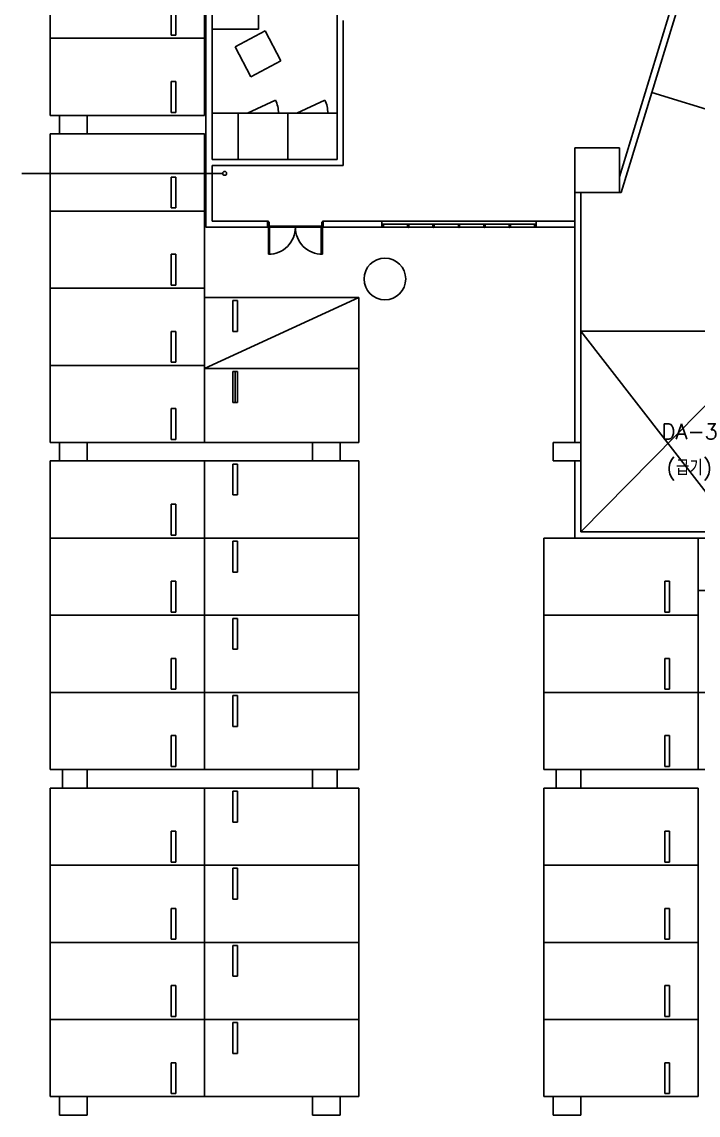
# Model space of a CAD drawing. Header units: millimetres. Extents: x -7614 to 421357, y 87385 to 341757.
# Drawn here: x 146406 to 168320, y 181027 to 216459 of the extents above; entities that cross this region are included whole.
import ezdxf
from ezdxf.enums import TextEntityAlignment as Align

# ---------------------------------------------------------------- set-up
doc = ezdxf.new("R2010")
doc.units = ezdxf.units.MM
doc.header["$LTSCALE"] = 600
doc.header["$MEASUREMENT"] = 0
doc.layers.add('e-plan', color=9, linetype='CONTINUOUS')
doc.layers.add('e-room-box', color=7, linetype='CONTINUOUS')
doc.styles.add('kiahn', font='romans.shx', dxfattribs={"bigfont": 'cadhs.shx'})

msp = doc.modelspace()

# ---------------------------------------------------------------- linework, layer by layer
at = {"layer": 'e-plan'}
for p, q in [((152370, 230193), (152370, 209802)), ((152570, 230054), (152570, 212002)), ((168116, 219106), (165770, 211433)), ((168307, 219048), (165825, 210927)), ((147320, 215927), (147320, 218427)), ((152320, 218427), (152320, 215927)), ((152570, 217827), (152570, 216227)), ((154070, 216227), (154070, 217827)), ((151245, 216027), (151245, 217027)), ((151395, 217027), (151395, 216027)), ((156620, 216702), (156620, 212002)), ((156820, 216502), (156820, 211802)), ((152570, 216227), (154070, 216227)), ((152320, 215927), (147320, 215927)), ((147320, 213427), (147320, 215927)), ((147320, 215927), (152320, 215927)), ((151395, 216027), (151245, 216027)), ((152320, 215927), (152320, 213427)), ((151245, 213527), (151245, 214527)), ((151245, 214527), (151395, 214527)), ((151395, 214527), (151395, 213527)), ((166816, 214171), (172007, 212584)), ((154627, 213924), (153720, 213502)), ((156227, 213924), (155320, 213502)), ((152320, 213427), (147320, 213427)), ((151395, 213527), (151245, 213527)), ((153420, 213502), (152570, 213502)), ((155020, 213502), (153420, 213502)), ((153420, 213502), (153420, 212002)), ((156620, 213502), (155020, 213502)), ((155020, 213502), (155020, 212002)), ((155020, 212002), (155020, 213502)), ((156620, 212002), (156620, 213502)), ((147320, 210327), (147320, 212827)), ((147320, 212827), (152320, 212827)), ((152320, 212827), (152320, 210327)), ((156620, 212002), (152570, 212002)), ((153420, 212002), (155020, 212002)), ((155020, 212002), (156620, 212002)), ((152570, 211802), (152570, 210002)), ((156820, 211802), (152570, 211802)), ((151245, 210427), (151245, 211427)), ((151245, 211427), (151395, 211427)), ((151395, 211427), (151395, 210427)), ((164320, 210927), (164320, 202827)), ((164520, 210927), (164520, 199927)), ((165770, 210927), (165825, 210927)), ((147320, 207827), (147320, 210327)), ((147320, 210327), (152320, 210327)), ((152320, 210327), (147320, 210327)), ((151395, 210427), (151245, 210427)), ((152320, 210327), (152320, 207827)), ((154370, 209802), (152370, 209802)), ((154370, 210002), (152570, 210002)), ((154370, 209802), (154370, 210002)), ((154370, 210002), (154395, 210002)), ((154370, 209802), (154370, 210002)), ((154395, 209802), (154370, 209802)), ((154395, 210002), (154395, 209962)), ((154395, 209962), (154415, 209962)), ((154415, 209842), (154395, 209842)), ((154395, 209842), (154395, 209802)), ((154395, 209802), (156145, 209802)), ((154395, 208927), (154395, 209802)), ((154395, 209802), (154435, 209802)), ((154415, 209962), (154415, 209842)), ((156125, 209842), (154415, 209842)), ((154435, 209802), (154435, 208927)), ((156145, 209802), (156105, 209802)), ((156105, 209802), (156105, 208927)), ((156145, 209962), (156125, 209962)), ((156125, 209962), (156125, 209842)), ((156125, 209842), (156145, 209842)), ((156170, 210002), (156145, 210002)), ((156145, 210002), (156145, 209962)), ((156145, 209842), (156145, 209802)), ((156145, 208927), (156145, 209802)), ((156145, 209802), (156170, 209802)), ((158070, 210002), (156170, 210002)), ((156170, 209802), (156170, 210002)), ((156170, 209802), (156170, 210002)), ((158070, 209802), (156170, 209802)), ((158070, 210002), (158070, 209802)), ((158070, 210002), (163070, 210002)), ((158120, 209902), (158080, 209902)), ((158080, 209902), (158080, 209802)), ((158080, 209802), (158120, 209802)), ((158100, 209902), (163040, 209902)), ((158100, 209802), (163040, 209802)), ((158120, 209802), (158120, 209902)), ((158944, 209902), (158904, 209902)), ((158904, 209902), (158904, 209802)), ((158904, 209802), (158944, 209802)), ((158944, 209802), (158944, 209902)), ((159767, 209902), (159727, 209902)), ((159727, 209902), (159727, 209802)), ((159727, 209802), (159767, 209802)), ((159767, 209802), (159767, 209902)), ((160590, 209902), (160550, 209902)), ((160550, 209902), (160550, 209802)), ((160550, 209802), (160590, 209802)), ((160590, 209802), (160590, 209902)), ((161414, 209902), (161374, 209902)), ((161374, 209902), (161374, 209802)), ((161374, 209802), (161414, 209802)), ((161414, 209802), (161414, 209902)), ((162237, 209902), (162197, 209902)), ((162197, 209902), (162197, 209802)), ((162197, 209802), (162237, 209802)), ((162237, 209802), (162237, 209902)), ((163060, 209902), (163020, 209902)), ((163020, 209902), (163020, 209802)), ((163020, 209802), (163060, 209802)), ((163060, 209802), (163060, 209902)), ((164320, 210002), (163070, 210002)), ((163070, 210002), (163070, 209802)), ((163070, 210002), (163070, 209802)), ((164320, 209802), (163070, 209802)), ((151245, 207927), (151245, 208927)), ((151245, 208927), (151395, 208927)), ((151395, 208927), (151395, 207927)), ((154435, 208927), (154395, 208927)), ((156105, 208927), (156145, 208927)), ((147320, 205327), (147320, 207827)), ((147320, 207827), (152320, 207827)), ((152320, 207827), (147320, 207827)), ((151395, 207927), (151245, 207927)), ((152320, 207827), (152320, 205327)), ((157320, 207527), (152320, 205227)), ((152320, 205227), (152320, 207527)), ((152320, 207527), (157320, 207527)), ((153245, 207427), (153395, 207427)), ((153245, 206427), (153245, 207427)), ((153395, 207427), (153395, 206427)), ((157320, 207527), (157320, 205227)), ((151245, 205427), (151245, 206427)), ((151245, 206427), (151395, 206427)), ((151395, 206427), (151395, 205427)), ((153395, 206427), (153245, 206427)), ((169570, 199927), (164520, 206438)), ((164520, 199927), (170920, 206438)), ((164520, 206438), (170920, 206438)), ((152320, 205327), (147320, 205327)), ((147320, 202827), (147320, 205327)), ((147320, 205327), (152320, 205327)), ((151395, 205427), (151245, 205427)), ((152320, 205327), (152320, 202827)), ((152320, 202827), (152320, 205227)), ((152320, 205227), (157320, 205227)), ((157320, 205227), (152320, 205227)), ((157320, 205227), (157320, 202827)), ((153245, 205127), (153395, 205127)), ((153245, 204127), (153245, 205127)), ((153320, 204127), (153320, 205127)), ((153395, 205127), (153395, 204127)), ((153395, 204127), (153245, 204127)), ((151245, 202927), (151245, 203927)), ((151245, 203927), (151395, 203927)), ((151395, 203927), (151395, 202927)), ((152320, 202827), (147320, 202827)), ((151395, 202927), (151245, 202927)), ((157320, 202827), (152320, 202827)), ((147320, 199727), (147320, 202227)), ((147320, 202227), (152320, 202227)), ((152320, 202227), (152320, 199727)), ((152320, 199727), (152320, 202227)), ((152320, 202227), (157320, 202227)), ((153245, 202127), (153395, 202127)), ((153245, 201127), (153245, 202127)), ((153395, 202127), (153395, 201127)), ((157320, 202227), (157320, 199727)), ((164320, 202227), (164320, 199727)), ((153395, 201127), (153245, 201127)), ((151245, 199827), (151245, 200827)), ((151245, 200827), (151395, 200827)), ((151395, 200827), (151395, 199827)), ((169570, 199927), (164520, 199927)), ((147320, 197227), (147320, 199727)), ((147320, 199727), (152320, 199727)), ((152320, 199727), (147320, 199727)), ((151395, 199827), (151245, 199827)), ((152320, 199727), (152320, 197227)), ((157320, 199727), (152320, 199727)), ((152320, 197227), (152320, 199727)), ((152320, 199727), (157320, 199727)), ((153245, 199627), (153395, 199627)), ((153245, 198627), (153245, 199627)), ((153395, 199627), (153395, 198627)), ((157320, 199727), (157320, 197227)), ((163320, 197227), (163320, 199727)), ((163320, 199727), (168320, 199727)), ((169870, 199727), (164320, 199727)), ((168320, 199727), (168320, 197227)), ((153395, 198627), (153245, 198627)), ((151245, 197327), (151245, 198327)), ((151245, 198327), (151395, 198327)), ((151395, 198327), (151395, 197327)), ((167245, 197327), (167245, 198327)), ((167245, 198327), (167395, 198327)), ((167395, 198327), (167395, 197327)), ((168320, 198027), (173320, 198027)), ((168320, 194727), (168320, 198027)), ((147320, 194727), (147320, 197227)), ((147320, 197227), (152320, 197227)), ((152320, 197227), (147320, 197227)), ((151395, 197327), (151245, 197327)), ((152320, 197227), (152320, 194727)), ((157320, 197227), (152320, 197227)), ((152320, 194727), (152320, 197227)), ((152320, 197227), (157320, 197227)), ((153245, 197127), (153395, 197127)), ((153245, 196127), (153245, 197127)), ((153395, 197127), (153395, 196127)), ((157320, 197227), (157320, 194727)), ((163320, 194727), (163320, 197227)), ((163320, 197227), (168320, 197227)), ((168320, 197227), (163320, 197227)), ((167395, 197327), (167245, 197327)), ((168320, 197227), (168320, 194727)), ((153395, 196127), (153245, 196127)), ((151245, 194827), (151245, 195827)), ((151245, 195827), (151395, 195827)), ((151395, 195827), (151395, 194827)), ((167245, 194827), (167245, 195827)), ((167245, 195827), (167395, 195827)), ((167395, 195827), (167395, 194827)), ((152320, 194727), (147320, 194727)), ((147320, 192227), (147320, 194727)), ((147320, 194727), (152320, 194727)), ((151395, 194827), (151245, 194827)), ((152320, 194727), (152320, 192227)), ((157320, 194727), (152320, 194727)), ((152320, 192227), (152320, 194727)), ((152320, 194727), (157320, 194727)), ((153245, 194627), (153395, 194627)), ((153245, 193627), (153245, 194627)), ((153395, 194627), (153395, 193627)), ((157320, 194727), (157320, 192227)), ((168320, 194727), (163320, 194727)), ((163320, 192227), (163320, 194727)), ((163320, 194727), (168320, 194727)), ((167395, 194827), (167245, 194827)), ((168320, 194727), (168320, 192227)), ((173320, 194727), (168320, 194727)), ((168320, 192227), (168320, 194727)), ((168320, 194727), (173320, 194727)), ((153395, 193627), (153245, 193627)), ((151245, 192327), (151245, 193327)), ((151245, 193327), (151395, 193327)), ((151395, 193327), (151395, 192327)), ((167245, 192327), (167245, 193327)), ((167245, 193327), (167395, 193327)), ((167395, 193327), (167395, 192327)), ((152320, 192227), (147320, 192227)), ((151395, 192327), (151245, 192327)), ((157320, 192227), (152320, 192227)), ((168320, 192227), (163320, 192227)), ((167395, 192327), (167245, 192327)), ((173320, 192227), (168320, 192227)), ((147320, 189127), (147320, 191627)), ((147320, 191627), (152320, 191627)), ((152320, 191627), (152320, 189127)), ((152320, 189127), (152320, 191627)), ((152320, 191627), (157320, 191627)), ((153245, 191527), (153395, 191527)), ((153245, 190527), (153245, 191527)), ((153395, 191527), (153395, 190527)), ((157320, 191627), (157320, 189127)), ((163320, 189127), (163320, 191627)), ((163320, 191627), (168320, 191627)), ((168320, 191627), (168320, 189127)), ((153395, 190527), (153245, 190527)), ((151245, 189227), (151245, 190227)), ((151245, 190227), (151395, 190227)), ((151395, 190227), (151395, 189227)), ((167245, 189227), (167245, 190227)), ((167245, 190227), (167395, 190227)), ((167395, 190227), (167395, 189227)), ((151395, 189227), (151245, 189227)), ((167395, 189227), (167245, 189227)), ((147320, 186627), (147320, 189127)), ((147320, 189127), (152320, 189127)), ((152320, 189127), (147320, 189127)), ((152320, 189127), (152320, 186627)), ((157320, 189127), (152320, 189127)), ((152320, 186627), (152320, 189127)), ((152320, 189127), (157320, 189127)), ((153245, 189027), (153395, 189027)), ((153245, 188027), (153245, 189027)), ((153395, 189027), (153395, 188027)), ((157320, 189127), (157320, 186627)), ((163320, 186627), (163320, 189127)), ((163320, 189127), (168320, 189127)), ((168320, 189127), (163320, 189127)), ((168320, 189127), (168320, 186627)), ((153395, 188027), (153245, 188027)), ((151245, 186727), (151245, 187727)), ((151245, 187727), (151395, 187727)), ((151395, 187727), (151395, 186727)), ((167245, 186727), (167245, 187727)), ((167245, 187727), (167395, 187727)), ((167395, 187727), (167395, 186727)), ((147320, 184127), (147320, 186627)), ((147320, 186627), (152320, 186627)), ((152320, 186627), (147320, 186627)), ((151395, 186727), (151245, 186727)), ((152320, 186627), (152320, 184127)), ((157320, 186627), (152320, 186627)), ((152320, 184127), (152320, 186627)), ((152320, 186627), (157320, 186627)), ((153245, 186527), (153395, 186527)), ((153245, 185527), (153245, 186527)), ((153395, 186527), (153395, 185527)), ((157320, 186627), (157320, 184127)), ((163320, 184127), (163320, 186627)), ((163320, 186627), (168320, 186627)), ((168320, 186627), (163320, 186627)), ((167395, 186727), (167245, 186727)), ((168320, 186627), (168320, 184127)), ((153395, 185527), (153245, 185527)), ((151245, 184227), (151245, 185227)), ((151245, 185227), (151395, 185227)), ((151395, 185227), (151395, 184227)), ((167245, 184227), (167245, 185227)), ((167245, 185227), (167395, 185227)), ((167395, 185227), (167395, 184227)), ((152320, 184127), (147320, 184127)), ((147320, 181627), (147320, 184127)), ((147320, 184127), (152320, 184127)), ((151395, 184227), (151245, 184227)), ((152320, 184127), (152320, 181627)), ((157320, 184127), (152320, 184127)), ((152320, 181627), (152320, 184127)), ((152320, 184127), (157320, 184127)), ((153245, 184027), (153395, 184027)), ((153245, 183027), (153245, 184027)), ((153395, 184027), (153395, 183027)), ((157320, 184127), (157320, 181627)), ((168320, 184127), (163320, 184127)), ((163320, 181627), (163320, 184127)), ((163320, 184127), (168320, 184127)), ((167395, 184227), (167245, 184227)), ((168320, 184127), (168320, 181627)), ((153395, 183027), (153245, 183027)), ((151245, 181727), (151245, 182727)), ((151245, 182727), (151395, 182727)), ((151395, 182727), (151395, 181727)), ((167245, 181727), (167245, 182727)), ((167245, 182727), (167395, 182727)), ((167395, 182727), (167395, 181727)), ((152320, 181627), (147320, 181627)), ((151395, 181727), (151245, 181727)), ((157320, 181627), (152320, 181627)), ((168320, 181627), (163320, 181627)), ((167395, 181727), (167245, 181727))]:
    msp.add_line(p, q, dxfattribs=at)
at = {"layer": 'e-plan', "ltscale": 0.5}
for p, q in [((154285, 216169), (153313, 215653)), ((154801, 215198), (154285, 216169)), ((153313, 215653), (153830, 214682)), ((153830, 214682), (154801, 215198)), ((148520, 213427), (147620, 213427)), ((147620, 213427), (147620, 212827)), ((148520, 212827), (148520, 213427)), ((147620, 212827), (148520, 212827)), ((165770, 212377), (164320, 212377)), ((164320, 212377), (164320, 210927)), ((165770, 210927), (165770, 212377)), ((164320, 210927), (165770, 210927)), ((148520, 202827), (147620, 202827)), ((147620, 202827), (147620, 202227)), ((148520, 202227), (148520, 202827)), ((156720, 202827), (155820, 202827)), ((155820, 202827), (155820, 202227)), ((156720, 202227), (156720, 202827)), ((164520, 202827), (163620, 202827)), ((163620, 202827), (163620, 202227)), ((164520, 202227), (164520, 202827)), ((147620, 202227), (148520, 202227)), ((155820, 202227), (156720, 202227)), ((163620, 202227), (164520, 202227)), ((148520, 192227), (147720, 192227)), ((147720, 192227), (147720, 191627)), ((148520, 191627), (148520, 192227)), ((156620, 192227), (155820, 192227)), ((155820, 192227), (155820, 191627)), ((156620, 191627), (156620, 192227)), ((164520, 192227), (163720, 192227)), ((163720, 192227), (163720, 191627)), ((164520, 191627), (164520, 192227)), ((147720, 191627), (148520, 191627)), ((155820, 191627), (156620, 191627)), ((163720, 191627), (164520, 191627)), ((148520, 181627), (147620, 181627)), ((147620, 181627), (147620, 181027)), ((148520, 181027), (148520, 181627)), ((156720, 181627), (155820, 181627)), ((155820, 181627), (155820, 181027)), ((156720, 181027), (156720, 181627)), ((164520, 181627), (163620, 181627)), ((163620, 181627), (163620, 181027)), ((164520, 181027), (164520, 181627)), ((147620, 181027), (148520, 181027)), ((155820, 181027), (156720, 181027)), ((163620, 181027), (164520, 181027))]:
    msp.add_line(p, q, dxfattribs=at)
msp.add_circle((158170, 208127), 675, dxfattribs=at)
at = {"layer": 'e-plan'}
for centre, radius, start, end in [((153720, 213502), 1000, 0, 25), ((155320, 213502), 1000, 0, 25), ((154395, 209802), 875, 269.9992, 359.9994), ((156145, 209802), 875, 179.9991, 269.9993)]:
    msp.add_arc(centre, radius, start, end, dxfattribs=at)
for p in [(158924, 209802), (159747, 209802), (160570, 209802), (161394, 209802), (162217, 209802)]:
    msp.add_point(p, dxfattribs=at)
at = {"layer": 'e-room-box'}
msp.add_line((152915, 211548), (146406, 211548), dxfattribs=at)
for start, end in [(0, 180), (180, 0)]:
    msp.add_arc((152977, 211548), 62.5, start, end, dxfattribs=at)

# ---------------------------------------------------------------- texts
at = {"layer": 'e-plan', "style": 'kiahn'}
for s, p in [('DA-3', (168960, 202932)), ('(급기)', (168773, 201763))]:
    msp.add_text(s, height=500, dxfattribs=at).set_placement(p, align=Align.RIGHT)

doc.saveas('drawing.dxf')
